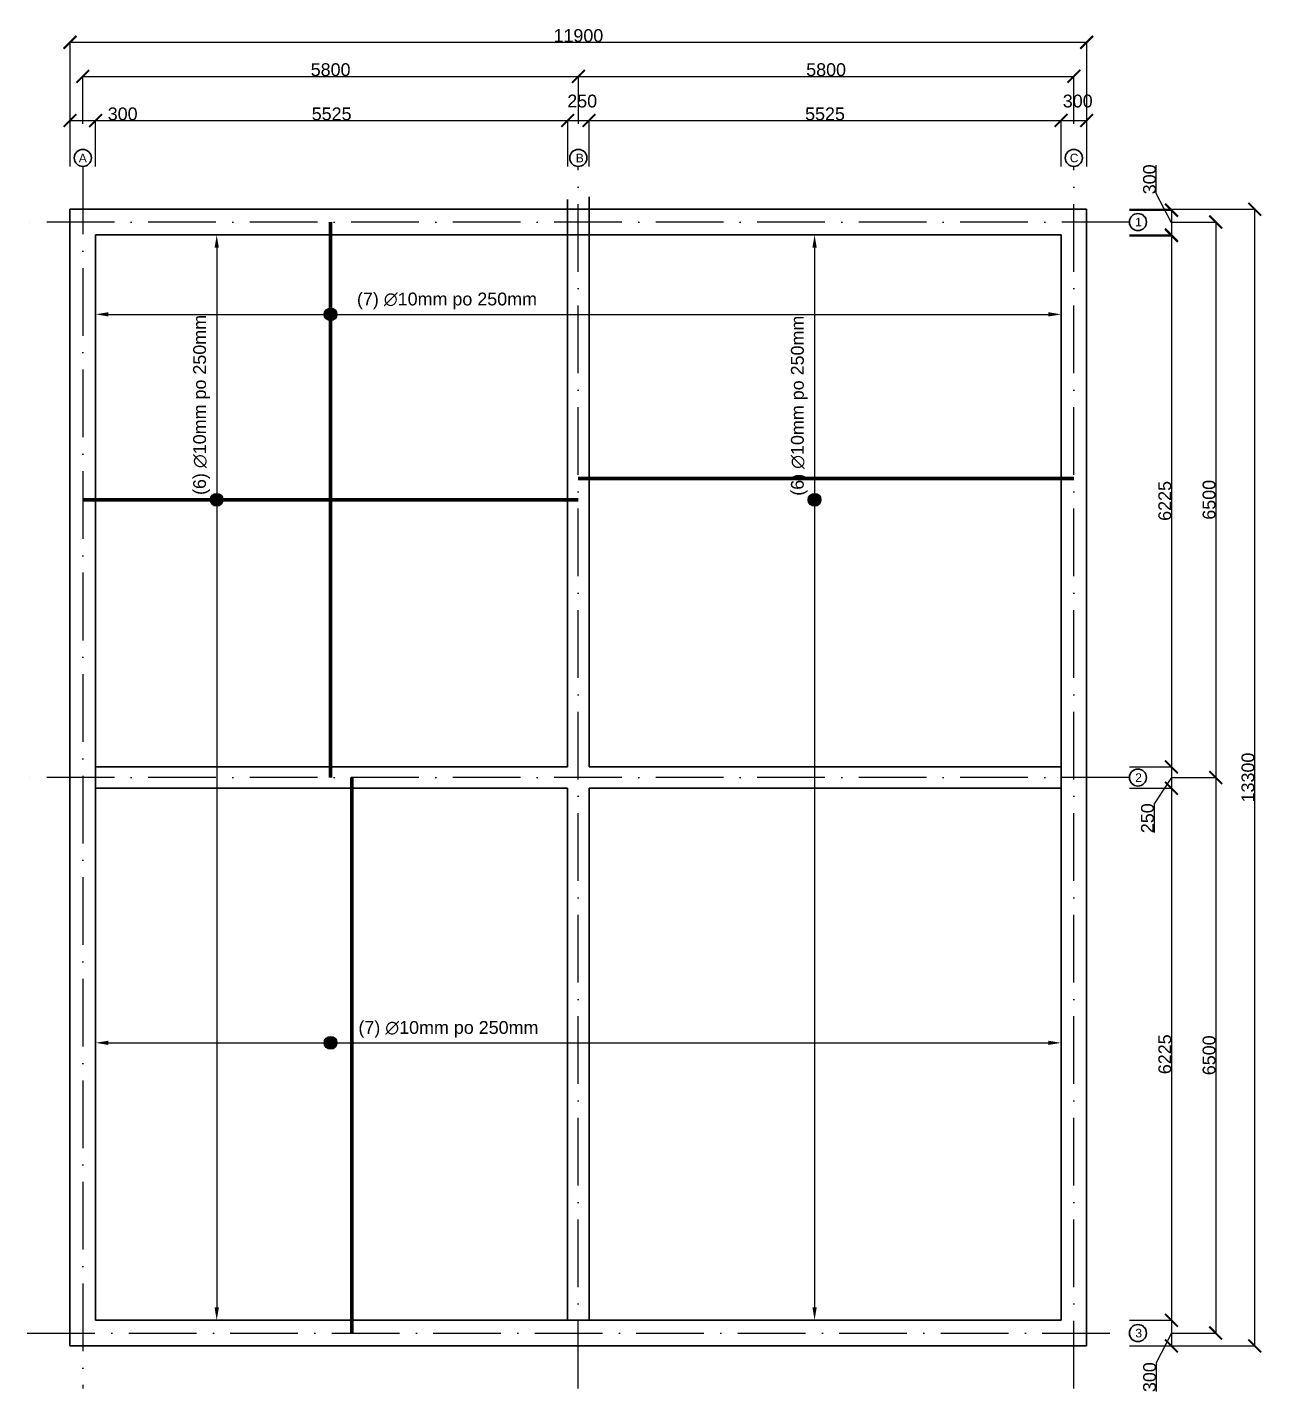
# Model space of a CAD drawing. Header units: millimetres. Extents: x -500 to 41010, y -2101 to 15429.
# Drawn here: x 26561 to 41010, y -536 to 15429 of the extents above; entities that cross this region are included whole.
import ezdxf

# ---------------------------------------------------------------- set-up
doc = ezdxf.new("R2010")
doc.units = ezdxf.units.MM
doc.linetypes.add('ACAD_ISO10W100', pattern=[18, 12, -3, 0, -3])
doc.layers.add('kóty', color=210, linetype='Continuous')
doc.layers.add('osy', color=7, linetype='ACAD_ISO10W100')
doc.layers.add('obrys budovi', color=7, linetype='Continuous', lineweight=35)
doc.layers.add('výztuž', color=10, linetype='Continuous', lineweight=70)
doc.styles.add('osy', font='arial.ttf', dxfattribs={"height": 100})
doc.styles.get("Standard").update_dxf_attribs({"font": 'arial.ttf'})
doc.dimstyles.new('kotyyy', dxfattribs={"dimtxt": 150, "dimasz": 150, "dimexe": 1.25, "dimexo": 500, "dimtad": 1, "dimtxsty": 'Standard', "dimblk": 'ARCHTICK', "dimcen": 2.5, "dimadec": 0, "dimazin": 0, "dimtfac": 1, "dimtmove": 0, "dimatfit": 3, "dimldrblk": 'ARCHTICK', "dimfxl": 1, "dimarcsym": 0})
doc.dimstyles.new('OZNACENI VYZTUZI', dxfattribs={"dimtxt": 150, "dimasz": 150, "dimexe": 1.25, "dimexo": 500, "dimtad": 1, "dimtxsty": 'Standard', "dimcen": 2.5, "dimadec": 0, "dimazin": 0, "dimtfac": 1, "dimtmove": 0, "dimatfit": 3, "dimldrblk": 'ARCHTICK', "dimfxl": 1, "dimarcsym": 0})

# ---------------------------------------------------------------- blocks, each defined once
blk = doc.blocks.new('_ArchTick')
at = {"color": 0, "linetype": 'ByBlock', "const_width": 0.15}
blk.add_lwpolyline([(-0.5, -0.5), (0.5, 0.5)], dxfattribs=at)
blk = doc.blocks.new('*D35')
at = {"layer": 'Defpoints', "color": 0, "transparency": 16777216}
for p in [(27361, 14338), (27061, 13300), (27361, 13300)]:
    blk.add_point(p, dxfattribs=at)
at = {"layer": 'kóty', "color": 0, "lineweight": -2, "transparency": 16777216}
for p, q in [((27061, 13800), (27061, 14339)), ((27061, 14338), (27361, 14338)), ((27361, 13800), (27361, 14339)), ((27361, 14338), (27843, 14338))]:
    blk.add_line(p, q, dxfattribs=at)
at = {"layer": 'kóty', "color": 0, "lineweight": -2, "transparency": 16777216, "xscale": 150, "yscale": 150, "zscale": 150, "rotation": 180}
blk.add_blockref('_ArchTick', (27061, 14338), dxfattribs=at)
at = {"layer": 'kóty', "color": 0, "lineweight": -2, "transparency": 16777216, "xscale": 150, "yscale": 150, "zscale": 150}
blk.add_blockref('_ArchTick', (27361, 14338), dxfattribs=at)
at = {"layer": 'kóty', "color": 0, "transparency": 16777216, "insert": (27677, 14415), "char_height": 150, "attachment_point": 5}
blk.add_mtext('300', dxfattribs=at)
blk = doc.blocks.new('*D26')
at = {"layer": 'Defpoints', "color": 0, "transparency": 16777216}
for p in [(32886, 14338), (27361, 13300), (32886, 13300)]:
    blk.add_point(p, dxfattribs=at)
at = {"layer": 'kóty', "color": 0, "lineweight": -2, "transparency": 16777216}
for p, q in [((27361, 13800), (27361, 14339)), ((27361, 14338), (32886, 14338)), ((32886, 13800), (32886, 14339))]:
    blk.add_line(p, q, dxfattribs=at)
at = {"layer": 'kóty', "color": 0, "lineweight": -2, "transparency": 16777216, "xscale": 150, "yscale": 150, "zscale": 150, "rotation": 180}
blk.add_blockref('_ArchTick', (27361, 14338), dxfattribs=at)
at = {"layer": 'kóty', "color": 0, "lineweight": -2, "transparency": 16777216, "xscale": 150, "yscale": 150, "zscale": 150}
blk.add_blockref('_ArchTick', (32886, 14338), dxfattribs=at)
at = {"layer": 'kóty', "color": 0, "transparency": 16777216, "insert": (30123, 14415), "char_height": 150, "attachment_point": 5}
blk.add_mtext('5525', dxfattribs=at)
blk = doc.blocks.new('*D27')
at = {"layer": 'Defpoints', "color": 0, "transparency": 16777216}
for p in [(33136, 14338), (32886, 13300), (33136, 13300)]:
    blk.add_point(p, dxfattribs=at)
at = {"layer": 'kóty', "color": 0, "lineweight": -2, "transparency": 16777216}
for p, q in [((32886, 13800), (32886, 14339)), ((32886, 14338), (33136, 14338)), ((33136, 13800), (33136, 14339))]:
    blk.add_line(p, q, dxfattribs=at)
at = {"layer": 'kóty', "color": 0, "lineweight": -2, "transparency": 16777216, "xscale": 150, "yscale": 150, "zscale": 150, "rotation": 180}
blk.add_blockref('_ArchTick', (32886, 14338), dxfattribs=at)
at = {"layer": 'kóty', "color": 0, "lineweight": -2, "transparency": 16777216, "xscale": 150, "yscale": 150, "zscale": 150}
blk.add_blockref('_ArchTick', (33136, 14338), dxfattribs=at)
at = {"layer": 'kóty', "color": 0, "transparency": 16777216, "insert": (33056, 14565), "char_height": 150, "attachment_point": 5}
blk.add_mtext('250', dxfattribs=at)
blk = doc.blocks.new('*D28')
at = {"layer": 'Defpoints', "color": 0, "transparency": 16777216}
for p in [(38661, 14338), (33136, 13300), (38661, 13300)]:
    blk.add_point(p, dxfattribs=at)
at = {"layer": 'kóty', "color": 0, "lineweight": -2, "transparency": 16777216}
for p, q in [((33136, 13800), (33136, 14339)), ((33136, 14338), (38661, 14338)), ((38661, 13800), (38661, 14339))]:
    blk.add_line(p, q, dxfattribs=at)
at = {"layer": 'kóty', "color": 0, "lineweight": -2, "transparency": 16777216, "xscale": 150, "yscale": 150, "zscale": 150, "rotation": 180}
blk.add_blockref('_ArchTick', (33136, 14338), dxfattribs=at)
at = {"layer": 'kóty', "color": 0, "lineweight": -2, "transparency": 16777216, "xscale": 150, "yscale": 150, "zscale": 150}
blk.add_blockref('_ArchTick', (38661, 14338), dxfattribs=at)
at = {"layer": 'kóty', "color": 0, "transparency": 16777216, "insert": (35898, 14415), "char_height": 150, "attachment_point": 5}
blk.add_mtext('5525', dxfattribs=at)
blk = doc.blocks.new('*D29')
at = {"layer": 'Defpoints', "color": 0, "transparency": 16777216}
for p in [(38961, 14338), (38661, 13300), (38961, 13300)]:
    blk.add_point(p, dxfattribs=at)
at = {"layer": 'kóty', "color": 0, "lineweight": -2, "transparency": 16777216}
for p, q in [((38661, 13800), (38661, 14339)), ((38661, 14338), (38961, 14338)), ((38961, 13800), (38961, 14339))]:
    blk.add_line(p, q, dxfattribs=at)
at = {"layer": 'kóty', "color": 0, "lineweight": -2, "transparency": 16777216, "xscale": 150, "yscale": 150, "zscale": 150, "rotation": 180}
blk.add_blockref('_ArchTick', (38661, 14338), dxfattribs=at)
at = {"layer": 'kóty', "color": 0, "lineweight": -2, "transparency": 16777216, "xscale": 150, "yscale": 150, "zscale": 150}
blk.add_blockref('_ArchTick', (38961, 14338), dxfattribs=at)
at = {"layer": 'kóty', "color": 0, "transparency": 16777216, "insert": (38856, 14565), "char_height": 150, "attachment_point": 5}
blk.add_mtext('300', dxfattribs=at)
blk = doc.blocks.new('*D20')
at = {"layer": 'Defpoints', "color": 0, "transparency": 16777216}
for p in [(33011, 14855), (27211, 13800), (33011, 13800)]:
    blk.add_point(p, dxfattribs=at)
at = {"layer": 'kóty', "color": 0, "lineweight": -2, "transparency": 16777216}
for p, q in [((27211, 14300), (27211, 14856)), ((27211, 14855), (33011, 14855)), ((33011, 14300), (33011, 14856))]:
    blk.add_line(p, q, dxfattribs=at)
at = {"layer": 'kóty', "color": 0, "lineweight": -2, "transparency": 16777216, "xscale": 150, "yscale": 150, "zscale": 150, "rotation": 180}
blk.add_blockref('_ArchTick', (27211, 14855), dxfattribs=at)
at = {"layer": 'kóty', "color": 0, "lineweight": -2, "transparency": 16777216, "xscale": 150, "yscale": 150, "zscale": 150}
blk.add_blockref('_ArchTick', (33011, 14855), dxfattribs=at)
at = {"layer": 'kóty', "color": 0, "transparency": 16777216, "insert": (30111, 14932), "char_height": 150, "attachment_point": 5}
blk.add_mtext('5800', dxfattribs=at)
blk = doc.blocks.new('*D21')
at = {"layer": 'Defpoints', "color": 0, "transparency": 16777216}
for p in [(38811, 14855), (33011, 13800), (38811, 13800)]:
    blk.add_point(p, dxfattribs=at)
at = {"layer": 'kóty', "color": 0, "lineweight": -2, "transparency": 16777216}
for p, q in [((33011, 14300), (33011, 14856)), ((33011, 14855), (38811, 14855)), ((38811, 14300), (38811, 14856))]:
    blk.add_line(p, q, dxfattribs=at)
at = {"layer": 'kóty', "color": 0, "lineweight": -2, "transparency": 16777216, "xscale": 150, "yscale": 150, "zscale": 150, "rotation": 180}
blk.add_blockref('_ArchTick', (33011, 14855), dxfattribs=at)
at = {"layer": 'kóty', "color": 0, "lineweight": -2, "transparency": 16777216, "xscale": 150, "yscale": 150, "zscale": 150}
blk.add_blockref('_ArchTick', (38811, 14855), dxfattribs=at)
at = {"layer": 'kóty', "color": 0, "transparency": 16777216, "insert": (35911, 14932), "char_height": 150, "attachment_point": 5}
blk.add_mtext('5800', dxfattribs=at)
blk = doc.blocks.new('*D30')
at = {"layer": 'Defpoints', "color": 0, "transparency": 16777216}
for p in [(38961, 15253), (27061, 13300), (38961, 13300)]:
    blk.add_point(p, dxfattribs=at)
at = {"layer": 'kóty', "color": 0, "lineweight": -2, "transparency": 16777216}
for p, q in [((27061, 13800), (27061, 15255)), ((27061, 15253), (38961, 15253)), ((38961, 13800), (38961, 15255))]:
    blk.add_line(p, q, dxfattribs=at)
at = {"layer": 'kóty', "color": 0, "lineweight": -2, "transparency": 16777216, "xscale": 150, "yscale": 150, "zscale": 150, "rotation": 180}
blk.add_blockref('_ArchTick', (27061, 15253), dxfattribs=at)
at = {"layer": 'kóty', "color": 0, "lineweight": -2, "transparency": 16777216, "xscale": 150, "yscale": 150, "zscale": 150}
blk.add_blockref('_ArchTick', (38961, 15253), dxfattribs=at)
at = {"layer": 'kóty', "color": 0, "transparency": 16777216, "insert": (33011, 15331), "char_height": 150, "attachment_point": 5}
blk.add_mtext('11900', dxfattribs=at)
blk = doc.blocks.new('*D23')
at = {"layer": 'Defpoints', "color": 0, "transparency": 16777216}
for p in [(38961, 13000), (38961, 6775), (39953, 6775)]:
    blk.add_point(p, dxfattribs=at)
at = {"layer": 'kóty', "color": 0, "lineweight": -2, "transparency": 16777216}
for p, q in [((39461, 13000), (39954, 13000)), ((39953, 13000), (39953, 6775)), ((39461, 6775), (39954, 6775))]:
    blk.add_line(p, q, dxfattribs=at)
at = {"layer": 'kóty', "color": 0, "lineweight": -2, "transparency": 16777216, "xscale": 150, "yscale": 150, "zscale": 150}
for p, rotation in [((39953, 13000), 90), ((39953, 6775), 270)]:
    blk.add_blockref('_ArchTick', p, dxfattribs=dict(at, rotation=rotation))
at = {"layer": 'kóty', "color": 0, "transparency": 16777216, "insert": (39876, 9887), "char_height": 150, "attachment_point": 5, "rotation": 90}
blk.add_mtext('6225', dxfattribs=at)
blk = doc.blocks.new('*D24')
at = {"layer": 'Defpoints', "color": 0, "transparency": 16777216}
for p in [(38961, 6775), (38961, 6525), (39953, 6525)]:
    blk.add_point(p, dxfattribs=at)
at = {"layer": 'kóty', "color": 0, "lineweight": -2, "transparency": 16777216}
for p, q in [((39461, 6775), (39954, 6775)), ((39953, 6775), (39953, 6525)), ((39953, 6650), (39750, 6341)), ((39461, 6525), (39954, 6525)), ((39750, 6341), (39750, 6007))]:
    blk.add_line(p, q, dxfattribs=at)
at = {"layer": 'kóty', "color": 0, "lineweight": -2, "transparency": 16777216, "xscale": 150, "yscale": 150, "zscale": 150}
for p, rotation in [((39953, 6775), 90), ((39953, 6525), 270)]:
    blk.add_blockref('_ArchTick', p, dxfattribs=dict(at, rotation=rotation))
at = {"layer": 'kóty', "color": 0, "transparency": 16777216, "insert": (39673, 6174), "char_height": 150, "attachment_point": 5, "rotation": 90}
blk.add_mtext('250', dxfattribs=at)
blk = doc.blocks.new('*D25')
at = {"layer": 'Defpoints', "color": 0, "transparency": 16777216}
for p in [(38961, 6525), (38961, 300), (39953, 300)]:
    blk.add_point(p, dxfattribs=at)
at = {"layer": 'kóty', "color": 0, "lineweight": -2, "transparency": 16777216}
for p, q in [((39461, 6525), (39954, 6525)), ((39953, 6525), (39953, 300)), ((39461, 300), (39954, 300))]:
    blk.add_line(p, q, dxfattribs=at)
at = {"layer": 'kóty', "color": 0, "lineweight": -2, "transparency": 16777216, "xscale": 150, "yscale": 150, "zscale": 150}
for p, rotation in [((39953, 6525), 90), ((39953, 300), 270)]:
    blk.add_blockref('_ArchTick', p, dxfattribs=dict(at, rotation=rotation))
at = {"layer": 'kóty', "color": 0, "transparency": 16777216, "insert": (39876, 3412), "char_height": 150, "attachment_point": 5, "rotation": 90}
blk.add_mtext('6225', dxfattribs=at)
blk = doc.blocks.new('*D34')
at = {"layer": 'Defpoints', "color": 0, "transparency": 16777216}
for p in [(38961, 300), (38961, 0), (39953, 0)]:
    blk.add_point(p, dxfattribs=at)
at = {"layer": 'kóty', "color": 0, "lineweight": -2, "transparency": 16777216}
for p, q in [((39461, 300), (39954, 300)), ((39953, 300), (39953, 0)), ((39461, 0), (39954, 0)), ((39953, 150), (39775, -200)), ((39775, -200), (39775, -532))]:
    blk.add_line(p, q, dxfattribs=at)
at = {"layer": 'kóty', "color": 0, "lineweight": -2, "transparency": 16777216, "xscale": 150, "yscale": 150, "zscale": 150}
for p, rotation in [((39953, 300), 90), ((39953, 0), 270)]:
    blk.add_blockref('_ArchTick', p, dxfattribs=dict(at, rotation=rotation))
at = {"layer": 'kóty', "color": 0, "transparency": 16777216, "insert": (39698, -366), "char_height": 150, "attachment_point": 5, "rotation": 90}
blk.add_mtext('300', dxfattribs=at)
blk = doc.blocks.new('*D22')
at = {"layer": 'Defpoints', "color": 0, "transparency": 16777216}
for p in [(38961, 13290), (38961, 12990), (39953, 12990)]:
    blk.add_point(p, dxfattribs=at)
at = {"layer": 'kóty', "color": 0, "lineweight": -2, "transparency": 16777216}
for p, q in [((39774, 13484), (39774, 13816)), ((39953, 13140), (39774, 13484)), ((39461, 13290), (39954, 13290)), ((39953, 13290), (39953, 12990)), ((39461, 12990), (39954, 12990))]:
    blk.add_line(p, q, dxfattribs=at)
at = {"layer": 'kóty', "color": 0, "lineweight": -2, "transparency": 16777216, "xscale": 150, "yscale": 150, "zscale": 150}
for p, rotation in [((39953, 13290), 90), ((39953, 12990), 270)]:
    blk.add_blockref('_ArchTick', p, dxfattribs=dict(at, rotation=rotation))
at = {"layer": 'kóty', "color": 0, "transparency": 16777216, "insert": (39697, 13650), "char_height": 150, "attachment_point": 5, "rotation": 90}
blk.add_mtext('300', dxfattribs=at)
blk = doc.blocks.new('*D31')
at = {"layer": 'Defpoints', "color": 0, "transparency": 16777216}
for p in [(39461, 13150), (39461, 6650), (40471, 6650)]:
    blk.add_point(p, dxfattribs=at)
at = {"layer": 'kóty', "color": 0, "lineweight": -2, "transparency": 16777216}
for p, q in [((39961, 13150), (40473, 13150)), ((40471, 13150), (40471, 6650)), ((39961, 6650), (40473, 6650))]:
    blk.add_line(p, q, dxfattribs=at)
at = {"layer": 'kóty', "color": 0, "lineweight": -2, "transparency": 16777216, "xscale": 150, "yscale": 150, "zscale": 150}
for p, rotation in [((40471, 13150), 90), ((40471, 6650), 270)]:
    blk.add_blockref('_ArchTick', p, dxfattribs=dict(at, rotation=rotation))
at = {"layer": 'kóty', "color": 0, "transparency": 16777216, "insert": (40394, 9900), "char_height": 150, "attachment_point": 5, "rotation": 90}
blk.add_mtext('6500', dxfattribs=at)
blk = doc.blocks.new('*D32')
at = {"layer": 'Defpoints', "color": 0, "transparency": 16777216}
for p in [(39461, 6650), (39461, 150), (40471, 150)]:
    blk.add_point(p, dxfattribs=at)
at = {"layer": 'kóty', "color": 0, "lineweight": -2, "transparency": 16777216}
for p, q in [((39961, 6650), (40473, 6650)), ((40471, 6650), (40471, 150)), ((39961, 150), (40473, 150))]:
    blk.add_line(p, q, dxfattribs=at)
at = {"layer": 'kóty', "color": 0, "lineweight": -2, "transparency": 16777216, "xscale": 150, "yscale": 150, "zscale": 150}
for p, rotation in [((40471, 6650), 90), ((40471, 150), 270)]:
    blk.add_blockref('_ArchTick', p, dxfattribs=dict(at, rotation=rotation))
at = {"layer": 'kóty', "color": 0, "transparency": 16777216, "insert": (40394, 3400), "char_height": 150, "attachment_point": 5, "rotation": 90}
blk.add_mtext('6500', dxfattribs=at)
blk = doc.blocks.new('*D33')
at = {"layer": 'Defpoints', "color": 0, "transparency": 16777216}
for p in [(38961, 13300), (38961, 0), (40927, 0)]:
    blk.add_point(p, dxfattribs=at)
at = {"layer": 'kóty', "color": 0, "lineweight": -2, "transparency": 16777216}
for p, q in [((39461, 13300), (40928, 13300)), ((40927, 13300), (40927, 0)), ((39461, 0), (40928, 0))]:
    blk.add_line(p, q, dxfattribs=at)
at = {"layer": 'kóty', "color": 0, "lineweight": -2, "transparency": 16777216, "xscale": 150, "yscale": 150, "zscale": 150}
for p, rotation in [((40927, 13300), 90), ((40927, 0), 270)]:
    blk.add_blockref('_ArchTick', p, dxfattribs=dict(at, rotation=rotation))
at = {"layer": 'kóty', "color": 0, "transparency": 16777216, "insert": (40849, 6650), "char_height": 150, "attachment_point": 5, "rotation": 90}
blk.add_mtext('13300', dxfattribs=at)
blk = doc.blocks.new('*D46')
at = {"layer": 'Defpoints', "color": 0, "transparency": 16777216}
for p in [(27361, 13000), (38661, 13000), (38661, 12070)]:
    blk.add_point(p, dxfattribs=at)
at = {"layer": 'kóty', "color": 0, "lineweight": -2, "transparency": 16777216}
for p, q in [((27361, 12500), (27361, 12069)), ((38661, 12500), (38661, 12069)), ((27511, 12070), (38511, 12070))]:
    blk.add_line(p, q, dxfattribs=at)
at = {"layer": 'kóty', "color": 0, "transparency": 16777216}
for points in [[(27511, 12095), (27511, 12045), (27361, 12070)], [(38511, 12095), (38511, 12045), (38661, 12070)]]:
    blk.add_solid(points, dxfattribs=at)
at = {"layer": 'kóty', "color": 0, "transparency": 16777216, "insert": (31473, 12227), "char_height": 150, "attachment_point": 5}
blk.add_mtext('(7) ∅10mm po 250mm ', dxfattribs=at)
blk = doc.blocks.new('*D47')
at = {"layer": 'Defpoints', "color": 0, "transparency": 16777216}
for p in [(27361, 4476), (38661, 4476), (38661, 3546)]:
    blk.add_point(p, dxfattribs=at)
at = {"layer": 'kóty', "color": 0, "lineweight": -2, "transparency": 16777216}
for p, q in [((27361, 3976), (27361, 3545)), ((38661, 3976), (38661, 3545)), ((27511, 3546), (38511, 3546))]:
    blk.add_line(p, q, dxfattribs=at)
at = {"layer": 'kóty', "color": 0, "transparency": 16777216}
for points in [[(27511, 3571), (27511, 3521), (27361, 3546)], [(38511, 3571), (38511, 3521), (38661, 3546)]]:
    blk.add_solid(points, dxfattribs=at)
at = {"layer": 'kóty', "color": 0, "transparency": 16777216, "insert": (31490, 3703), "char_height": 150, "attachment_point": 5}
blk.add_mtext('(7) ∅10mm po 250mm ', dxfattribs=at)
blk = doc.blocks.new('*D48')
at = {"layer": 'Defpoints', "color": 0, "transparency": 16777216}
for p in [(28048, 13000), (28048, 300), (28778, 300)]:
    blk.add_point(p, dxfattribs=at)
at = {"layer": 'kóty', "color": 0, "lineweight": -2, "transparency": 16777216}
for p, q in [((28548, 13000), (28779, 13000)), ((28778, 12850), (28778, 450)), ((28548, 300), (28779, 300))]:
    blk.add_line(p, q, dxfattribs=at)
at = {"layer": 'kóty', "color": 0, "transparency": 16777216}
for points in [[(28753, 12850), (28803, 12850), (28778, 13000)], [(28753, 450), (28803, 450), (28778, 300)]]:
    blk.add_solid(points, dxfattribs=at)
at = {"layer": 'kóty', "color": 0, "transparency": 16777216, "insert": (28600, 11010), "char_height": 150, "attachment_point": 5, "rotation": 90}
blk.add_mtext('(6) ∅10mm po 250mm ', dxfattribs=at)
blk = doc.blocks.new('*D49')
at = {"layer": 'Defpoints', "color": 0, "transparency": 16777216}
for p in [(35046, 13000), (35046, 300), (35776, 300)]:
    blk.add_point(p, dxfattribs=at)
at = {"layer": 'kóty', "color": 0, "lineweight": -2, "transparency": 16777216}
for p, q in [((35546, 13000), (35777, 13000)), ((35776, 12850), (35776, 450)), ((35546, 300), (35777, 300))]:
    blk.add_line(p, q, dxfattribs=at)
at = {"layer": 'kóty', "color": 0, "transparency": 16777216}
for points in [[(35751, 12850), (35801, 12850), (35776, 13000)], [(35751, 450), (35801, 450), (35776, 300)]]:
    blk.add_solid(points, dxfattribs=at)
at = {"layer": 'kóty', "color": 0, "transparency": 16777216, "insert": (35597, 11001), "char_height": 150, "attachment_point": 5, "rotation": 90}
blk.add_mtext('(6) ∅10mm po 250mm ', dxfattribs=at)

msp = doc.modelspace()

# ---------------------------------------------------------------- hatches: boundary and pattern name
at = {"layer": 'kóty'}
h = msp.add_hatch(color=256, dxfattribs=at)
h.dxf.hatch_style = 1
h.paths.add_polyline_path([(30035.6, 12070), (30185.6, 12070, 1)])
h.paths.add_polyline_path([(30185.6, 12070), (30035.6, 12070, 1)])
h = msp.add_hatch(color=256, dxfattribs=at)
h.dxf.hatch_style = 1
h.paths.add_polyline_path([(28702.741, 9900), (28852.741, 9900, 1)])
h.paths.add_polyline_path([(28852.741, 9900), (28702.741, 9900, 1)])
h = msp.add_hatch(color=256, dxfattribs=at)
h.dxf.hatch_style = 1
h.paths.add_polyline_path([(35700.611, 9900), (35850.611, 9900, 1)])
h.paths.add_polyline_path([(35850.611, 9900), (35700.611, 9900, 1)])
h = msp.add_hatch(color=256, dxfattribs=at)
h.dxf.hatch_style = 1
h.paths.add_polyline_path([(30035.6, 3546.06), (30185.6, 3546.06, 1)])
h.paths.add_polyline_path([(30185.6, 3546.06), (30035.6, 3546.06, 1)])

# ---------------------------------------------------------------- linework, layer by layer
for centre in [(30110.6, 12070), (28777.741, 9900), (35775.611, 9900), (30110.6, 3546.06)]:
    msp.add_circle(centre, 75, dxfattribs=at)
at = {"layer": 'obrys budovi'}
for p, q in [((32885.6, 13000), (32885.6, 13413.838)), ((33135.6, 13000), (33135.6, 13446.253)), ((38960.6, 13300), (27060.6, 13300)), ((27060.6, 13300), (27060.6, 0)), ((38960.6, 0), (38960.6, 13300)), ((38660.6, 13000), (27360.6, 13000)), ((27360.6, 13000), (27360.6, 300)), ((38660.6, 300), (38660.6, 13000)), ((27360.6, 300), (38660.6, 300)), ((27060.6, 0), (38960.6, 0)), ((27060.6, 0), (27210.6, 0))]:
    msp.add_line(p, q, dxfattribs=at)
at = {"layer": 'obrys budovi', "linetype": 'ByBlock', "ltscale": 66}
for p, q in [((32885.6, 6775), (32885.6, 13000)), ((33135.6, 6775), (33135.6, 13000)), ((32885.6, 6775), (27360.6, 6775)), ((38660.6, 6775), (33135.6, 6775)), ((32885.6, 6525), (27360.6, 6525)), ((32885.6, 300), (32885.6, 6525)), ((38660.6, 6525), (33135.6, 6525)), ((33135.6, 300), (33135.6, 6525))]:
    msp.add_line(p, q, dxfattribs=at)
at = {"layer": 'obrys budovi'}
for centre in [(27210.6, 13900), (33010.6, 13900), (38810.6, 13900), (39560.6, 13150), (39560.6, 6650), (39560.6, 150)]:
    msp.add_circle(centre, 100, dxfattribs=at)
at = {"layer": 'osy', "ltscale": 66}
for p, q in [((27210.6, 13800), (27210.6, -500)), ((33010.6, -500), (33010.6, 13800)), ((38810.6, -500), (38810.6, 13800)), ((39460.6, 13150), (26560.6, 13150)), ((39460.6, 6650), (26560.6, 6650)), ((26560.6, 150), (39460.6, 150))]:
    msp.add_line(p, q, dxfattribs=at)
at = {"layer": 'výztuž'}
for p, q in [((30110.6, 6650), (30110.6, 13150)), ((33010.6, 10150), (38810.6, 10150)), ((33010.6, 9900), (27210.6, 9900)), ((30360.6, 6650), (30360.6, 150))]:
    msp.add_line(p, q, dxfattribs=at)

# ---------------------------------------------------------------- texts
at = {"layer": 'obrys budovi', "char_height": 100, "attachment_point": 1, "style": 'osy'}
for s, insert in [('A', (27163.76, 13949.483)), ('B', (32981.283, 13949.483)), ('C', (38763.76, 13949.483)), ('1', (39527.876, 13199.483)), ('2', (39529.229, 6699.483)), ('3', (39531.351, 199.483))]:
    msp.add_mtext_dynamic_manual_height_columns(s, width=182.34185, gutter_width=500, heights=[0], dxfattribs=dict(at, insert=insert))

# ---------------------------------------------------------------- dimensions: what is measured, and where the dimension line sits
at = {"layer": 'kóty'}
for base, p1, p2, picture, middle in [((38960.6, 15253.32), (27060.6, 13300), (38960.6, 13300), '*D30', (33010.6, 15330.531)), ((33010.6, 14854.91), (27210.6, 13800), (33010.6, 13800), '*D20', (30110.6, 14932.121)), ((27360.6, 14337.856), (27060.6, 13300), (27360.6, 13300), '*D35', (27676.624, 14415.118))]:
    dim = msp.add_linear_dim(base=base, p1=p1, p2=p2, dimstyle='kotyyy', dxfattribs=at)
    dim.commit()
    dim.dimension.update_dxf_attribs({"geometry": picture, "text_midpoint": middle})
for base, p1, p2, picture, middle in [((38810.6, 14854.91), (33010.6, 13800), (38810.6, 13800), '*D21', (35910.6, 14932.121)), ((33135.6, 14337.856), (32885.6, 13300), (33135.6, 13300), '*D27', (33056.225, 14565.067)), ((38960.6, 14337.856), (38660.6, 13300), (38960.6, 13300), '*D29', (38856.225, 14565.118)), ((32885.6, 14337.856), (27360.6, 13300), (32885.6, 13300), '*D26', (30123.1, 14415.067)), ((38660.6, 14337.856), (33135.6, 13300), (38660.6, 13300), '*D28', (35898.1, 14415.067))]:
    dim = msp.add_linear_dim(base=base, p1=p1, p2=p2, dimstyle='kotyyy', override={"dimtmove": 1}, dxfattribs=at)
    dim.commit()
    dim.dimension.update_dxf_attribs({"geometry": picture, "text_midpoint": middle})
for base, p1, p2, picture, middle in [((39953.096, 12990.086), (38960.6, 13290.086), (38960.6, 12990.086), '*D22', (39774.197, 13484.235)), ((39953.096, 6525), (38960.6, 6775), (38960.6, 6525), '*D24', (39749.865, 6340.763)), ((39953.096, 0), (38960.6, 300), (38960.6, 0), '*D34', (39774.822, -200.576))]:
    dim = msp.add_linear_dim(base=base, p1=p1, p2=p2, angle=90, dimstyle='kotyyy', override={"dimtmove": 1}, dxfattribs=at)
    dim.commit()
    dim.dimension.update_dxf_attribs({"geometry": picture, "text_midpoint": middle, "dimtype": 160})
for base, p1, p2, picture, middle in [((40926.759, 0), (38960.6, 13300), (38960.6, 0), '*D33', (40849.497, 6650)), ((40471.391, 6650), (39460.6, 13150), (39460.6, 6650), '*D31', (40394.18, 9900))]:
    dim = msp.add_linear_dim(base=base, p1=p1, p2=p2, angle=90, dimstyle='kotyyy', dxfattribs=at)
    dim.commit()
    dim.dimension.update_dxf_attribs({"geometry": picture, "text_midpoint": middle})
for base, p1, p2, picture, middle in [((38660.6, 12070), (27360.6, 13000), (38660.6, 13000), '*D46', (31472.508, 12226.843)), ((38660.6, 3546.06), (27360.6, 4476.06), (38660.6, 4476.06), '*D47', (31490.414, 3702.903))]:
    dim = msp.add_linear_dim(base=base, p1=p1, p2=p2, text='(7) ∅10mm po 250mm ', dimstyle='OZNACENI VYZTUZI', override={"dimtmove": 2}, dxfattribs=at)
    dim.commit()
    dim.dimension.update_dxf_attribs({"geometry": picture, "text_midpoint": middle, "dimtype": 160})
for base, p1, p2, picture, middle in [((28777.741, 300), (28047.741, 13000), (28047.741, 300), '*D48', (28600.426, 11010.361)), ((35775.611, 300), (35045.611, 13000), (35045.611, 300), '*D49', (35596.709, 11001.263))]:
    dim = msp.add_linear_dim(base=base, p1=p1, p2=p2, angle=90, text='(6) ∅10mm po 250mm ', dimstyle='OZNACENI VYZTUZI', override={"dimtmove": 2}, dxfattribs=at)
    dim.commit()
    dim.dimension.update_dxf_attribs({"geometry": picture, "text_midpoint": middle, "dimtype": 160})
for base, p1, p2, picture, middle in [((39953.096, 6775), (38960.6, 13000), (38960.6, 6775), '*D23', (39875.885, 9887.5)), ((40471.391, 150), (39460.6, 6650), (39460.6, 150), '*D32', (40394.18, 3400)), ((39953.096, 300), (38960.6, 6525), (38960.6, 300), '*D25', (39875.885, 3412.5))]:
    dim = msp.add_linear_dim(base=base, p1=p1, p2=p2, angle=90, dimstyle='kotyyy', override={"dimtmove": 1}, dxfattribs=at)
    dim.commit()
    dim.dimension.update_dxf_attribs({"geometry": picture, "text_midpoint": middle})

doc.saveas('drawing.dxf')
